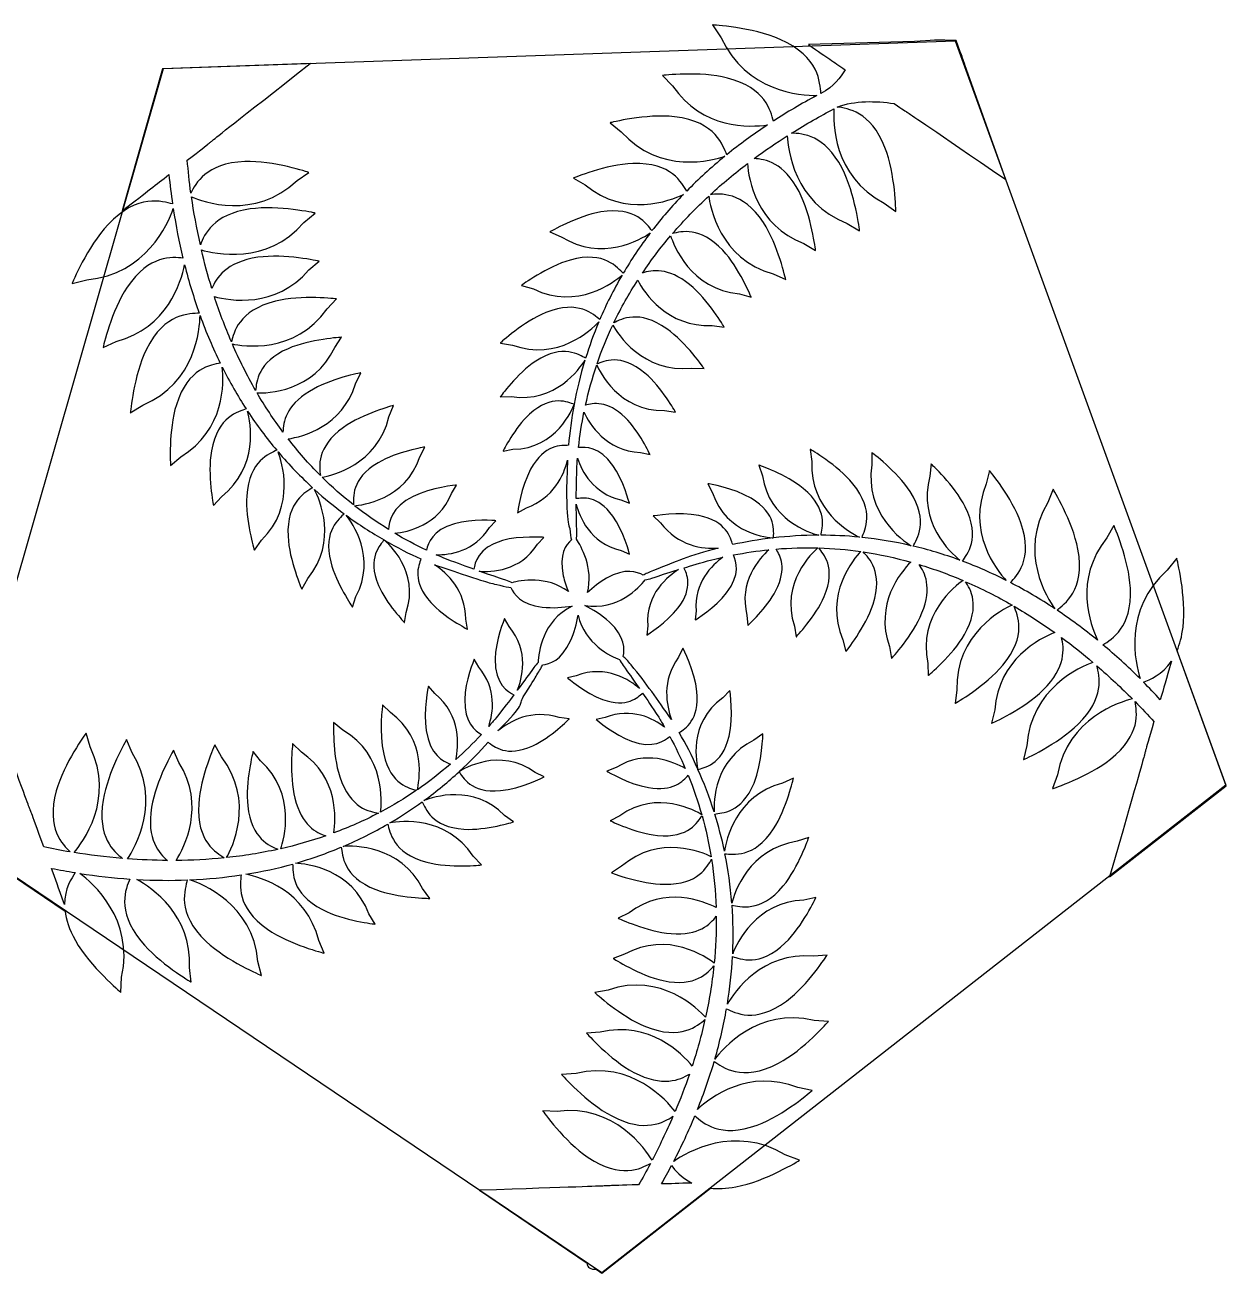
# Model space of a CAD drawing. Extents: x 3 to 836, y 0 to 587.
# Drawn here: x 291 to 556.6, y 3.1 to 279.1 of the extents above; entities that cross this region are included whole.
import ezdxf

# ---------------------------------------------------------------- set-up
doc = ezdxf.new("R2010")
doc.units = 0
doc.layers.add('Layer_1', color=7, linetype='CONTINUOUS')

msp = doc.modelspace()

# ---------------------------------------------------------------- linework, layer by layer
at = {"layer": 'Layer_1', "color": 1}
for points in [[(443.041031, 279.050015), (444.939339, 276.231407)], [(487.730439, 275.379952), (464.269539, 274.71104)], [(496.919194, 275.63472), (494.984364, 275.582911)], [(497.827472, 273.091955), (496.919194, 275.63472), (496.919194, 275.63472)], [(354.046748, 270.509504), (321.409593, 269.336137), (312.459279, 237.919312)], [(431.989798, 267.89849), (434.20293, 265.591264)], [(507.900406, 244.885356), (498.906319, 270.042083)], [(420.373727, 257.429577), (422.852009, 255.425988)], [(351.13154, 244.641383), (353.755398, 246.429816)], [(412.291105, 245.180113), (414.889955, 243.668167)], [(352.675701, 235.397029), (355.120765, 237.456862)], [(481.017104, 239.67962), (483.586017, 237.765675)], [(472.803404, 235.148257), (475.547329, 233.538443)], [(407.074131, 233.289384), (409.550606, 232.221875)], [(463.224154, 230.69371), (465.823004, 229.181765)], [(353.713577, 224.865751), (355.998598, 226.822453)], [(456.475512, 223.997894), (459.221412, 222.74863)], [(301.388133, 221.865659), (304.679467, 222.7213)], [(400.817418, 221.466776), (403.399493, 220.689911)], [(357.792279, 216.293969), (359.891268, 218.466639)], [(448.997386, 219.573443), (451.579954, 218.886716)], [(442.933656, 212.596522), (445.594355, 212.249126)], [(359.485958, 207.762984), (360.981947, 209.98056)], [(308.237728, 207.745485), (311.150255, 209.067769)], [(396.108864, 208.720398), (398.775812, 208.248158)], [(364.07374, 199.722321), (365.279579, 202.135634)], [(438.479072, 203.177005), (441.16872, 203.051333)], [(396.099136, 196.81502), (398.57479, 196.863867)], [(314.267367, 193.303911), (317.001594, 194.987732)], [(371.452987, 192.422162), (372.465065, 194.905874)], [(432.429977, 193.807823), (434.820263, 193.461907)], [(378.303744, 183.578646), (379.417965, 185.72204)], [(396.699151, 184.83003), (398.892387, 185.220182)], [(464.646032, 185.19289), (464.985029, 182.521499)], [(323.14802, 181.613331), (325.433041, 183.570033)], [(427.067768, 184.518085), (429.214617, 184.034826)], [(478.239348, 184.466665), (478.259245, 181.769286)], [(453.276208, 181.705022), (454.060629, 179.336281)], [(491.36537, 181.97481), (491.09412, 179.292949)], [(504.254362, 180.517453), (503.579642, 177.595061)], [(385.269279, 175.441778), (386.437483, 177.307499)], [(442.007047, 177.606423), (443.04313, 175.610732)], [(332.647468, 172.762244), (334.461077, 174.735395)], [(422.780791, 174.050637), (424.641766, 173.277722)], [(518.363001, 176.39775), (517.174924, 173.429632)], [(399.924992, 171.194269), (401.872489, 172.293021)], [(393.735932, 167.920714), (395.082404, 169.42492)], [(429.923847, 170.468318), (431.55191, 168.947822)], [(531.80547, 168.384868), (530.237106, 165.61298)], [(404.338423, 164.236243), (405.684895, 165.74045)], [(341.70478, 162.942839), (343.28367, 165.104489)], [(422.802481, 162.817671), (424.663456, 162.044755)], [(545.716556, 161.111342), (543.580393, 158.481241)], [(352.196728, 154.266597), (353.520173, 156.630728)], [(363.407974, 150.32224), (364.176614, 152.668608)], [(374.91332, 146.903245), (375.278973, 149.099275)], [(439.40532, 149.476114), (439.200204, 147.473352)], [(388.849255, 145.433221), (388.459102, 147.626456)], [(398.026003, 146.027814), (397.002421, 147.773817)], [(450.653581, 148.492311), (450.863459, 146.300062)], [(428.68817, 146.151083), (428.503779, 144.134341)], [(461.131395, 146.09822), (461.520561, 143.72471)], [(436.482768, 141.254731), (435.507865, 139.22845)], [(471.876166, 143.071686), (472.5415, 140.481714)], [(482.157916, 141.593939), (482.635738, 138.949523)], [(391.327195, 137.036618), (390.303613, 138.782621)], [(530.853117, 90.710088), (556.604665, 110.822857), (545.778033, 140.683864)], [(544.551952, 138.374725), (544.551952, 138.374725)], [(490.62461, 137.872605), (490.748626, 135.195458)], [(381.636423, 131.209778), (380.196366, 132.874856)], [(412.894875, 135.122635), (410.923365, 134.703533)], [(446.880629, 131.857883), (445.297957, 130.271763)], [(497.089657, 132.033562), (496.698836, 129.040276)], [(371.774261, 127.0064), (370.057048, 128.707665)], [(505.44825, 127.57092), (504.759548, 124.627803)], [(361.289855, 123.13232), (359.232817, 124.821579)], [(411.338176, 125.617909), (409.120928, 125.907406)], [(419.278989, 125.900313), (417.307478, 125.481211)], [(305.361709, 119.396168), (304.463137, 122.445052)], [(454.171379, 122.325506), (452.166477, 120.873442)], [(314.652935, 118.104125), (313.43477, 121.036883)], [(325.01413, 115.93949), (323.843665, 118.719443)], [(334.395828, 117.240214), (332.9612, 119.896804)], [(352.09665, 118.266562), (350.165443, 120.142345)], [(512.540143, 119.710692), (511.809004, 116.615262)], [(343.058066, 116.312176), (341.412239, 118.387479)], [(405.769204, 112.758368), (403.770885, 113.774721)], [(421.728633, 114.869), (419.678498, 114.020429)], [(519.313596, 113.211243), (518.243126, 110.193944)], [(460.919825, 112.525678), (458.472953, 111.401926)], [(399.037497, 102.824348), (397.027666, 104.270663)], [(422.564521, 104.172415), (420.416024, 103.088632)], [(279.188584, 97.004469), (299.82392, 83.113855)], [(464.307683, 99.353599), (461.765411, 98.535459)], [(391.899022, 93.315521), (390.058445, 95.280948)], [(302.061605, 91.61641), (302.061605, 91.61641)], [(422.933273, 93.006887), (420.651214, 91.59101)], [(380.480009, 85.910293), (378.890107, 88.068495)], [(465.878318, 86.08053), (463.24739, 85.533296)], [(368.404707, 80.214387), (367.037517, 82.523915)], [(424.603592, 82.742566), (422.197676, 81.500714)], [(357.115968, 73.806921), (355.931521, 76.566149)], [(343.27655, 68.848698), (342.4961, 71.938572)], [(423.582455, 73.539996), (421.074395, 72.638463)], [(468.353289, 73.34335), (465.335823, 73.117189)], [(327.709089, 67.408504), (327.324366, 70.593251)], [(312.178635, 65.12911), (312.349705, 68.511895)], [(419.947499, 65.648373), (416.970002, 65.123838)], [(468.647359, 58.669699), (465.486792, 58.901957)], [(418.197509, 56.304151), (415.194024, 56.098716)], [(412.836288, 47.194688), (409.659272, 46.955534)], [(465.055319, 43.421018), (461.917946, 44.089982)], [(408.650802, 38.799908), (405.475761, 38.921303)], [(462.273529, 27.98762), (459.118392, 29.21139)], [(433.956227, 26.825265), (433.956227, 26.825265)], [(391.456395, 21.358348), (415.296914, 5.245281)], [(417.265789, 3.917066), (418.530014, 3.064212), (442.582271, 21.820317)]]:
    msp.add_lwpolyline(points, dxfattribs=at)
at = {"layer": 'Layer_1', "color": 7}
msp.add_lwpolyline([(496.663999, 275.561012), (556.571726, 110.93155), (418.512291, 3.0826), (273.279152, 101.057754), (321.579572, 269.458685), (496.663999, 275.561012)], dxfattribs=at)
at = {"layer": 'Layer_1', "color": 1}
for points in [[(457.993805, 275.868694), (451.854561, 278.60957), (443.041031, 279.050015), (443.041031, 279.050015)], [(444.939339, 276.231407), (450.408485, 264.281016), (462.530015, 263.434489), (466.079996, 263.447476)], [(466.99782, 263.913952), (466.763504, 266.224882), (466.770279, 271.957305), (457.993805, 275.868694)], [(464.269539, 274.71104), (468.900461, 271.52195), (469.495412, 271.104187), (472.35854, 269.133524)], [(494.984364, 275.582911), (493.540239, 275.84065), (491.215213, 275.642429), (487.730439, 275.379952)], [(326.866815, 249.128728), (338.993051, 258.572305), (320.544256, 244.295099), (354.046748, 270.509504)], [(498.906319, 270.042083), (498.521936, 271.270451), (498.168981, 272.3286), (497.827472, 273.091955)], [(446.332669, 267.299903), (440.231009, 268.878499), (431.989798, 267.89849), (431.989798, 267.89849)], [(472.35854, 269.133524), (471.184086, 267.329205), (470.014819, 265.499202), (466.99782, 263.913952)], [(434.20293, 265.591264), (440.781521, 255.884144), (451.337353, 256.399738), (455.186019, 256.954642)], [(456.480349, 257.800418), (455.897323, 259.997223), (454.857227, 265.100973), (446.332669, 267.299903)], [(483.231402, 261.647841), (491.346969, 256.079135), (475.061751, 267.347616), (507.900406, 244.885356)], [(466.079996, 263.447476), (462.681804, 261.629597), (459.479038, 259.73456), (456.480349, 257.800418)], [(470.607752, 260.90569), (474.626547, 262.373684), (479.015499, 262.289745), (483.210711, 261.6618)], [(434.650808, 258.745095), (428.390542, 259.47473), (420.373727, 257.429577), (420.373727, 257.429577)], [(460.528962, 255.129513), (463.744016, 257.142572), (466.885252, 258.922813), (469.877441, 260.493659)], [(469.877441, 260.493659), (469.701877, 257.863975), (469.533476, 245.586362), (481.017104, 239.67962)], [(481.15365, 251.951799), (477.960124, 260.025388), (472.906159, 260.596195), (470.607752, 260.90569)], [(483.210711, 261.6618), (483.213345, 261.659984), (483.228502, 261.649836), (483.231402, 261.647841)], [(446.184435, 250.361304), (445.344528, 252.178236), (443.966609, 257.656777), (434.650808, 258.745095)], [(455.186019, 256.954642), (451.951774, 254.811726), (448.97142, 252.617379), (446.184435, 250.361304)], [(422.852009, 255.425988), (431.44346, 245.869381), (443.134189, 249.122015), (445.731773, 250.003222)], [(452.239925, 249.503012), (454.686941, 251.311367), (457.144821, 253.004108), (459.561957, 254.545431)], [(459.561957, 254.545431), (459.70159, 251.622158), (460.983403, 239.727736), (472.803404, 235.148257)], [(471.670788, 247.371915), (467.799404, 254.772514), (462.954769, 255.057535), (460.528962, 255.129513)], [(483.586017, 237.765675), (483.586017, 237.765675), (483.476947, 246.074149), (481.15365, 251.951799)], [(327.666031, 241.864604), (327.302668, 244.457397), (327.069805, 246.847124), (326.866815, 249.128728)], [(339.58195, 248.844145), (330.906202, 248.50811), (328.720063, 243.930377), (327.666031, 241.864604)], [(353.755398, 246.429816), (353.755398, 246.429816), (345.897451, 249.087216), (339.58195, 248.844145)], [(425.420747, 248.415659), (419.470957, 248.222456), (412.291105, 245.180113), (412.291105, 245.180113)], [(437.320521, 242.318036), (436.254496, 244.011725), (434.054152, 248.696988), (425.420747, 248.415659)], [(445.731773, 250.003222), (442.663102, 247.497029), (439.882854, 244.91775), (437.320521, 242.318036)], [(442.565268, 241.554324), (445.248974, 244.021708), (447.981339, 246.296451), (450.743115, 248.401792)], [(450.743115, 248.401792), (451.013955, 244.929857), (452.730451, 234.760638), (463.224154, 230.69371)], [(462.157002, 242.209756), (458.807037, 248.612389), (454.665106, 249.370083), (452.239925, 249.503012)], [(312.459279, 237.919312), (318.374865, 242.518112), (319.775771, 243.608342), (322.800098, 245.961425)], [(322.800098, 245.961425), (323.030518, 243.747917), (323.300775, 241.582556), (323.610499, 239.473831)], [(475.547329, 233.538443), (475.547329, 233.538443), (474.600297, 241.772491), (471.670788, 247.371915)], [(327.793175, 241.024911), (330.215913, 239.987439), (341.751442, 235.765752), (351.13154, 244.641383)], [(414.889955, 243.668167), (423.752514, 236.357996), (433.599891, 240.147832), (436.581491, 241.58016)], [(323.610499, 239.473831), (321.352613, 240.018989), (315.950411, 241.903289), (309.350354, 234.92011)], [(329.759894, 230.440009), (328.926697, 234.140627), (328.28308, 237.681169), (327.793175, 241.024911)], [(436.581491, 241.58016), (434.034252, 238.939248), (431.715712, 236.260243), (429.638426, 233.567976)], [(434.197274, 232.905095), (436.74752, 235.869306), (439.425903, 238.650775), (442.182019, 241.20973)], [(442.182019, 241.20973), (442.468185, 239.033839), (444.532388, 227.283613), (456.475512, 223.997894)], [(454.270292, 235.346826), (449.595421, 242.434215), (444.623565, 241.681867), (442.565268, 241.554324)], [(465.823004, 229.181765), (465.823004, 229.181765), (464.917444, 236.932328), (462.157002, 242.209756)], [(304.679467, 222.7213), (317.767217, 223.918839), (322.592605, 235.086386), (323.757382, 238.439882)], [(323.757382, 238.439882), (324.345713, 234.631179), (325.051185, 230.977797), (325.881676, 227.507425)], [(340.772631, 238.360567), (332.50705, 237.161882), (330.632099, 232.704719), (329.759894, 230.440009)], [(355.120765, 237.456862), (355.120765, 237.456862), (347.026637, 239.267821), (340.772631, 238.360567)], [(418.338029, 237.693102), (413.08713, 236.829349), (407.074131, 233.289384), (407.074131, 233.289384)], [(429.638426, 233.567976), (428.527548, 234.862346), (426.116609, 238.969378), (418.338029, 237.693102)], [(309.350354, 234.92011), (304.72901, 230.036896), (301.388133, 221.865659), (301.388133, 221.865659)], [(329.99642, 229.315429), (332.800631, 228.477944), (344.436256, 225.763999), (352.675701, 235.397029)], [(445.285157, 229.2249), (440.20785, 234.621084), (436.051622, 233.361248), (434.197274, 232.905095)], [(459.221412, 222.74863), (459.221412, 222.74863), (457.55033, 230.374093), (454.270292, 235.346826)], [(409.550606, 232.221875), (418.563283, 226.578298), (427.140102, 231.620193), (429.268171, 233.063832)], [(429.268171, 233.063832), (427.009329, 230.098145), (425.028081, 227.112498), (423.276942, 224.138122)], [(427.520671, 224.17033), (429.485602, 227.084312), (431.560924, 229.848167), (433.764843, 232.442895)], [(433.764843, 232.442895), (434.397068, 230.449811), (438.090067, 220.628273), (448.997386, 219.573443)], [(332.30708, 220.760263), (331.412356, 223.668419), (330.649123, 226.52398), (329.99642, 229.315429)], [(423.276942, 224.138122), (422.052654, 225.271517), (419.223941, 229.191287), (411.56089, 227.065967)], [(451.579954, 218.886716), (451.579954, 218.886716), (448.926768, 225.352315), (445.285157, 229.2249)], [(325.881676, 227.507425), (323.615848, 227.685751), (318.474388, 228.377227), (313.573463, 221.063938)], [(342.489169, 227.673028), (335.337994, 226.635416), (333.236591, 223.004167), (332.30708, 220.760263)], [(355.998598, 226.822453), (355.998598, 226.822453), (348.383326, 228.527568), (342.489169, 227.673028)], [(411.56089, 227.065967), (406.433632, 225.64367), (400.817418, 221.466776), (400.817418, 221.466776)], [(311.150255, 209.067769), (322.489468, 212.055777), (325.509281, 222.19961), (326.261796, 226.014564)], [(326.261796, 226.014564), (327.211165, 222.252783), (328.306259, 218.69598), (329.51067, 215.318633)], [(332.852013, 218.975278), (336.217349, 218.079671), (346.397423, 216.314065), (353.713577, 224.865751)], [(403.399493, 220.689911), (413.189629, 215.940123), (421.32664, 222.260688), (423.046005, 223.751091)], [(423.046005, 223.751091), (421.11377, 220.438405), (419.480536, 217.149363), (418.096815, 213.911317)], [(437.956048, 221.623927), (433.149919, 225.50509), (429.598414, 224.88984), (427.520671, 224.17033)], [(313.573463, 221.063938), (310.061165, 215.83076), (308.237728, 207.745485), (308.237728, 207.745485)], [(421.206259, 213.20088), (422.790592, 216.502704), (424.567035, 219.613063), (426.478824, 222.581249)], [(426.478824, 222.581249), (427.976713, 219.780772), (432.971831, 212.200015), (442.933656, 212.596522)], [(445.594355, 212.249126), (445.594355, 212.249126), (442.091787, 218.283158), (437.956048, 221.623927)], [(336.63168, 208.976759), (335.193663, 212.326733), (333.922568, 215.6717), (332.852013, 218.975278)], [(359.891268, 218.466639), (359.891268, 218.466639), (352.118696, 219.404153), (346.339729, 217.958409)], [(418.096815, 213.911317), (416.748279, 214.906451), (413.514026, 218.421576), (406.144397, 215.460619)], [(329.51067, 215.318633), (327.518051, 215.128651), (321.891315, 215.64977), (317.775846, 207.221748)], [(346.339729, 217.958409), (338.103246, 215.897855), (337.19379, 210.960905), (336.63168, 208.976759)], [(336.830211, 208.511104), (338.977897, 208.059657), (350.732587, 206.115801), (357.792279, 216.293969)], [(406.144397, 215.460619), (401.208806, 213.473113), (396.108864, 208.720398), (396.108864, 208.720398)], [(432.89649, 211.888766), (426.740488, 216.193275), (422.895113, 214.001748), (421.206259, 213.20088)], [(317.001594, 194.987732), (328.866189, 199.924629), (329.658094, 212.033993), (329.687984, 214.776821)], [(329.687984, 214.776821), (331.034968, 211.050777), (332.555218, 207.561573), (334.158319, 204.282216)], [(398.775812, 208.248158), (408.896988, 204.664376), (416.187076, 211.585685), (417.858147, 213.378717)], [(417.858147, 213.378717), (416.71829, 210.663291), (415.776274, 207.98735), (414.964523, 205.379025)], [(417.481493, 204.103257), (418.50192, 207.093037), (419.684686, 209.9375), (420.981573, 212.689005)], [(420.981573, 212.689005), (421.990694, 210.891653), (427.561744, 201.981582), (438.479072, 203.177005)], [(360.981947, 209.98056), (360.981947, 209.98056), (354.013824, 209.617713), (349.152885, 207.465946)], [(441.16872, 203.051333), (441.16872, 203.051333), (437.251875, 208.84289), (432.89649, 211.888766)], [(317.775846, 207.221748), (315.01184, 201.557515), (314.267367, 193.303911), (314.267367, 193.303911)], [(341.981184, 198.220787), (340.030194, 201.609583), (338.330609, 205.062439), (336.830211, 208.511104)], [(349.152885, 207.465946), (342.378512, 204.464978), (342.165655, 200.121499), (341.981184, 198.220787)], [(342.28334, 197.685225), (344.3733, 197.62087), (354.874389, 197.822368), (359.485958, 207.762984)], [(414.964523, 205.379025), (413.591798, 206.013783), (410.024792, 208.682736), (403.91512, 204.69068)], [(334.158319, 204.282216), (332.207006, 203.838043), (327.053082, 203.323915), (324.456026, 195.085585)], [(403.91512, 204.69068), (399.841826, 202.02998), (396.099136, 196.81502), (396.099136, 196.81502)], [(398.57479, 196.863867), (408.308506, 195.454152), (413.631925, 203.019553), (414.802505, 204.915344)], [(414.802505, 204.915344), (413.771952, 201.540772), (413.006927, 198.275738), (412.426344, 195.179355)], [(428.092869, 202.04126), (422.657812, 206.612941), (418.925883, 204.587478), (417.481493, 204.103257)], [(325.433041, 183.570033), (335.268145, 189.507553), (334.973554, 200.055805), (334.610814, 203.343667)], [(334.610814, 203.343667), (336.25779, 200.064887), (338.020582, 197.007663), (339.871828, 194.155231)], [(365.279579, 202.135634), (365.279579, 202.135634), (358.408612, 200.82491), (353.885575, 198.030784)], [(414.935257, 194.964511), (415.614929, 198.046004), (416.450633, 201.020164), (417.417837, 203.874789)], [(417.417837, 203.874789), (418.012834, 202.505101), (422.275913, 193.604421), (432.429977, 193.807823)], [(434.820263, 193.461907), (434.820263, 193.461907), (431.762715, 198.957348), (428.092869, 202.04126)], [(349.17538, 187.517117), (352.314087, 188.001752), (361.144898, 190.192525), (364.07374, 199.722321)], [(348.03271, 189.04189), (345.935043, 191.861842), (344.000567, 194.745679), (342.28334, 197.685225)], [(353.885575, 198.030784), (348.630446, 194.783338), (348.042789, 191.240668), (348.03271, 189.04189)], [(412.426344, 195.179355), (411.179316, 195.487464), (407.579529, 197.548144), (402.568299, 192.993706)], [(423.691742, 192.253956), (419.736673, 196.086556), (416.594496, 195.444078), (414.935257, 194.964511)], [(324.456026, 195.085585), (322.665591, 189.40829), (323.14802, 181.613331), (323.14802, 181.613331)], [(339.871828, 194.155231), (338.282352, 193.536336), (333.582469, 192.612103), (332.207496, 184.850366)], [(334.461077, 174.735395), (342.773635, 181.367123), (340.865087, 191.140053), (340.208691, 193.626413)], [(340.208691, 193.626413), (342.257688, 190.512036), (344.412154, 187.645333), (346.63771, 185.007091)], [(372.465065, 194.905874), (372.465065, 194.905874), (365.717355, 193.135633), (361.399698, 190.0365)], [(398.892387, 185.220182), (408.582293, 185.364142), (412.087237, 194.242039), (412.405126, 195.103199)], [(412.405126, 195.103199), (411.808418, 191.906282), (411.424111, 188.8841), (411.183976, 186.095873)], [(413.407014, 185.591372), (413.701088, 188.280487), (414.091413, 190.903385), (414.601022, 193.440893)], [(414.601022, 193.440893), (415.826273, 190.777014), (419.398679, 184.903926), (427.067768, 184.518085)], [(356.673054, 179.051421), (358.703323, 179.407551), (368.961055, 181.726029), (371.452987, 192.422162)], [(402.568299, 192.993706), (399.298164, 190.02454), (396.699151, 184.83003), (396.699151, 184.83003)], [(429.214617, 184.034826), (429.214617, 184.034826), (426.80845, 189.234803), (423.691742, 192.253956)], [(361.399698, 190.0365), (355.297607, 185.655909), (356.098123, 181.2868), (356.293754, 179.427927)], [(346.63771, 185.007091), (345.162507, 184.227826), (340.544836, 182.847243), (340.009135, 174.913027)], [(356.293754, 179.427927), (353.703946, 182.017362), (351.341794, 184.72934), (349.17538, 187.517117)], [(379.417965, 185.72204), (379.417965, 185.72204), (373.200618, 184.675239), (369.074359, 182.235485)], [(411.183976, 186.095873), (409.700369, 186.053519), (405.882453, 186.453862), (402.806777, 180.830416)], [(420.978058, 181.660017), (417.978768, 185.840035), (414.990938, 185.757926), (413.407014, 185.591372)], [(474.062254, 177.604221), (470.706529, 181.733306), (464.646032, 185.19289), (464.646032, 185.19289)], [(332.207496, 184.850366), (331.281425, 179.610096), (332.647468, 172.762244), (332.647468, 172.762244)], [(343.28367, 165.104489), (351.010769, 172.766008), (347.776883, 182.535534), (346.940854, 184.651804)], [(346.940854, 184.651804), (349.425508, 181.730537), (351.990964, 179.098248), (354.587059, 176.719201)], [(369.074359, 182.235485), (362.959255, 178.623614), (363.650815, 174.434777), (363.628757, 172.911535)], [(363.822026, 172.750998), (365.31151, 172.858211), (375.128966, 173.931508), (378.303744, 183.578646)], [(401.872489, 172.293021), (407.925282, 174.490696), (410.133239, 179.449272), (410.943987, 182.789737)], [(410.943987, 182.789737), (410.313368, 169.639891), (411.409673, 167.947458), (411.46455, 167.691881)], [(413.013065, 180.760632), (413.05897, 181.59432), (413.098359, 182.401929), (413.165218, 183.221318)], [(413.165218, 183.221318), (414.12337, 180.311878), (416.626434, 175.48749), (422.780791, 174.050637)], [(464.985029, 182.521499), (464.548335, 171.793467), (473.32353, 166.855206), (475.529924, 165.787826)], [(486.734784, 175.870695), (483.862476, 180.349708), (478.239348, 184.466665), (478.239348, 184.466665)], [(402.806777, 180.830416), (400.690443, 176.9568), (399.924992, 171.194269), (399.924992, 171.194269)], [(412.880642, 174.305937), (412.894886, 175.897158), (412.956193, 177.96529), (413.013065, 180.760632)], [(424.641766, 173.277722), (424.641766, 173.277722), (423.323643, 178.38969), (420.978058, 181.660017)], [(463.101013, 176.554832), (459.356998, 179.661837), (453.276208, 181.705022), (453.276208, 181.705022)], [(478.259245, 181.769286), (476.610775, 171.013369), (485.022033, 165.104507), (486.953524, 163.901661)], [(498.913046, 172.510365), (496.537902, 177.272352), (491.36537, 181.97481), (491.36537, 181.97481)], [(511.242622, 168.927378), (509.301868, 174.555078), (504.254362, 180.517453), (504.254362, 180.517453)], [(354.587059, 176.719201), (353.201121, 175.776866), (348.797523, 173.908255), (349.147539, 165.973777)], [(363.628757, 172.911535), (361.146429, 174.865511), (358.838932, 176.915614), (356.673054, 179.051421)], [(386.437483, 177.307499), (386.437483, 177.307499), (380.736854, 176.754646), (376.855113, 174.815251)], [(451.544338, 174.399288), (447.742207, 176.647335), (442.007047, 177.606423), (442.007047, 177.606423)], [(454.060629, 179.336281), (455.586766, 169.62014), (464.37532, 166.777311), (466.532137, 166.218464)], [(476.098218, 165.736177), (476.650961, 167.318371), (479.066528, 171.436916), (474.062254, 177.604221)], [(491.09412, 179.292949), (488.362202, 169.016014), (495.703847, 162.322732), (497.711289, 160.715578)], [(503.579642, 177.595061), (499.211099, 166.969668), (505.734911, 158.654524), (507.983504, 156.228533)], [(340.009135, 174.913027), (339.650986, 169.60421), (341.70478, 162.942839), (341.70478, 162.942839)], [(353.520173, 156.630728), (360.256986, 164.991181), (356.124639, 174.157675), (354.987084, 176.328715)], [(354.987084, 176.328715), (357.170982, 174.353027), (359.387806, 172.577264), (361.579442, 170.946609)], [(376.855113, 174.815251), (371.927954, 172.354651), (371.497325, 169.212692), (371.399645, 167.488306)], [(372.73325, 166.648962), (375.652688, 166.921682), (382.362526, 168.334407), (385.269279, 175.441778)], [(420.979022, 170.441031), (417.609004, 175.13809), (414.247196, 174.441277), (412.880642, 174.305937)], [(443.04313, 175.610732), (446.040773, 166.395018), (455.53739, 165.678328), (456.454014, 165.628807)], [(456.544152, 165.628313), (456.470449, 166.910728), (457.375628, 170.956002), (451.544338, 174.399288)], [(467.038255, 166.208758), (467.239567, 167.707683), (468.718614, 171.895665), (463.101013, 176.554832)], [(487.403718, 163.809056), (488.125236, 165.313321), (491.027392, 169.176305), (486.734784, 175.870695)], [(523.837508, 163.144905), (522.68683, 169.341607), (518.363001, 176.39775), (518.363001, 176.39775)], [(371.399645, 167.488306), (368.717797, 169.151229), (366.194493, 170.892017), (363.822026, 172.750998)], [(412.999221, 166.837524), (412.963313, 168.943909), (412.900815, 169.941428), (412.908438, 173.050756)], [(412.908438, 173.050756), (413.577539, 170.43956), (415.831292, 164.443402), (422.802481, 162.817671)], [(439.98552, 170.586563), (435.659829, 171.46526), (429.923847, 170.468318), (429.923847, 170.468318)], [(498.313312, 160.490342), (499.222121, 161.933784), (502.428404, 165.455082), (498.913046, 172.510365)], [(517.174924, 173.429632), (510.579976, 162.400208), (517.136544, 152.185562), (518.745211, 149.963796)], [(361.579442, 170.946609), (360.525445, 169.862004), (356.847539, 167.386452), (358.588108, 160.298719)], [(364.176614, 152.668608), (368.733875, 161.384321), (363.380407, 168.913351), (361.979961, 170.64626)], [(361.979961, 170.64626), (364.821956, 168.555136), (367.645838, 166.738524), (370.374574, 165.164144)], [(385.974574, 168.753678), (381.036561, 167.309944), (380.111739, 164.464401), (379.743731, 162.914824)], [(395.082404, 169.42492), (395.082404, 169.42492), (389.837615, 169.882286), (385.974574, 168.753678)], [(424.663456, 162.044755), (424.663456, 162.044755), (423.323263, 167.170599), (420.979022, 170.441031)], [(431.55191, 168.947822), (435.438208, 163.813397), (440.820959, 163.154494), (444.251901, 163.365855)], [(447.48731, 164.138596), (447.008927, 165.543604), (446.266253, 169.307747), (439.98552, 170.586563)], [(508.92386, 155.744947), (510.227436, 157.263385), (514.05966, 160.761656), (511.242622, 168.927378)], [(535.439067, 154.504189), (535.146338, 160.799952), (531.80547, 168.384868), (531.80547, 168.384868)], [(349.147539, 165.973777), (349.386195, 160.658396), (352.196728, 154.266597), (352.196728, 154.266597)], [(379.743731, 162.914824), (377.304225, 164.083868), (374.95825, 165.326839), (372.73325, 166.648962)], [(381.901599, 161.911465), (384.964141, 161.850754), (390.339832, 162.59089), (393.735932, 167.920714)], [(405.684895, 165.74045), (405.684895, 165.74045), (400.411794, 166.155076), (396.549103, 165.027757)], [(411.46455, 167.691881), (411.550528, 166.571742), (411.661509, 165.771016), (411.804534, 165.200764)], [(412.914673, 165.326406), (412.975488, 165.741534), (413.011662, 166.244002), (412.999221, 166.837524)], [(456.454014, 165.628807), (453.223388, 165.25531), (450.222188, 164.732145), (447.48731, 164.138596)], [(466.532137, 166.218464), (463.003738, 166.207042), (459.673945, 165.987536), (456.544152, 165.628313)], [(475.529924, 165.787826), (472.599028, 166.075395), (469.76997, 166.203051), (467.038255, 166.208758)], [(486.953524, 163.901661), (483.218107, 164.770016), (479.600432, 165.369856), (476.098218, 165.736177)], [(530.237106, 165.61298), (522.904243, 156.462299), (526.519434, 146.505525), (528.185613, 142.992107)], [(370.374574, 165.164144), (369.670393, 164.089833), (366.519429, 161.368429), (369.154738, 155.1306)], [(375.278973, 149.099275), (378.355919, 158.288802), (371.143799, 164.536772), (370.436749, 165.1222)], [(370.436749, 165.1222), (373.254991, 163.49927), (375.96876, 162.117162), (378.519667, 160.966158)], [(396.549103, 165.027757), (391.000397, 163.405727), (390.543816, 160.017421), (390.218416, 158.683278)], [(391.415697, 158.267624), (394.101028, 158.033116), (400.493315, 158.198379), (404.338423, 164.236243)], [(411.804534, 165.200764), (410.682518, 164.12166), (408.986455, 162.014997), (410.020521, 157.236599)], [(415.35313, 153.518562), (416.755945, 159.026091), (413.979822, 163.779431), (412.914673, 165.326406)], [(444.251901, 163.365855), (441.239871, 162.597944), (438.646464, 161.751853), (436.500736, 160.995322)], [(447.661966, 161.849434), (450.318074, 162.362196), (452.928737, 162.750904), (455.503596, 163.012981)], [(455.503596, 163.012981), (453.320063, 161.056032), (448.7586, 155.933619), (450.653581, 148.492311)], [(457.055982, 154.004334), (459.550441, 158.914414), (458.026323, 161.713131), (457.07837, 163.156902)], [(457.07837, 163.156902), (460.223185, 163.417045), (463.30963, 163.485964), (466.322556, 163.404432)], [(466.322556, 163.404432), (465.189513, 162.431661), (457.939944, 155.739828), (461.131395, 146.09822)], [(467.726738, 152.656199), (470.490496, 159.198514), (467.447246, 162.15909), (466.558262, 163.396208)], [(466.558262, 163.396208), (469.716028, 163.30372), (472.792047, 163.044465), (475.803762, 162.61752)], [(497.711289, 160.715578), (494.21101, 161.998422), (490.762461, 163.013886), (487.403718, 163.809056)], [(519.221886, 149.642228), (520.709989, 150.980964), (525.547361, 153.922922), (523.837508, 163.144905)], [(358.588108, 160.298719), (359.747775, 155.573656), (363.407974, 150.32224), (363.407974, 150.32224)], [(378.519667, 160.966158), (378.067708, 159.552413), (376.427944, 156.110014), (380.713541, 151.343818)], [(384.163586, 160.928337), (383.392289, 161.248042), (382.652459, 161.576713), (381.901599, 161.911465)], [(390.218416, 158.683278), (388.721919, 159.224298), (386.781955, 159.947871), (384.163586, 160.928337)], [(436.500736, 160.995322), (436.407857, 160.917153), (432.259362, 159.324159), (429.996525, 158.416878)], [(436.725559, 159.00404), (438.250086, 159.460111), (440.225877, 160.029938), (442.913465, 160.800691)], [(445.343393, 161.362894), (442.846395, 159.588692), (438.961613, 155.780372), (439.40532, 149.476114)], [(442.913465, 160.800691), (443.723539, 161.00289), (444.540783, 161.184919), (445.343393, 161.362894)], [(446.139153, 153.467807), (449.247653, 157.567271), (448.288652, 160.38523), (447.661966, 161.849434)], [(475.803762, 162.61752), (474.384352, 161.122837), (467.511613, 153.149772), (471.876166, 143.071686)], [(478.534344, 150.974489), (480.830032, 158.126754), (477.607772, 161.147198), (476.344093, 162.524421)], [(476.344093, 162.524421), (479.966456, 161.985303), (483.464123, 161.233148), (486.864344, 160.282643)], [(486.864344, 160.282643), (484.630756, 158.02489), (478.838698, 150.994898), (482.157916, 141.593939)], [(507.983504, 156.228533), (504.708385, 157.882793), (501.498776, 159.30027), (498.313312, 160.490342)], [(547.089313, 145.890943), (547.895968, 152.565653), (545.716556, 161.111342), (545.716556, 161.111342)], [(388.459102, 147.626456), (388.392592, 154.065553), (384.446154, 157.794276), (381.563448, 159.666725)], [(381.563448, 159.666725), (394.639206, 155.282478), (392.347389, 156.084976), (395.967993, 155.136304)], [(397.291732, 156.293965), (395.292607, 156.958495), (394.34663, 157.229516), (391.415697, 158.267624)], [(411.145588, 153.76351), (406.300414, 157.349893), (400.560512, 156.227566), (398.682282, 155.717773)], [(427.716441, 157.36155), (426.354229, 158.115073), (423.818956, 159.111242), (419.558673, 156.71284)], [(429.996525, 158.416878), (428.951677, 158.004103), (428.219093, 157.666521), (427.716441, 157.36155)], [(435.537817, 158.629183), (433.240445, 157.219159), (428.183824, 153.29154), (428.68817, 146.151083)], [(429.626574, 156.706208), (431.628524, 157.362232), (432.564761, 157.718704), (435.537817, 158.629183)], [(435.422003, 150.142777), (438.915096, 154.749026), (437.25823, 157.738314), (436.725559, 159.00404)], [(489.354484, 149.04307), (491.644137, 154.780646), (489.999605, 157.965869), (488.698871, 159.738667)], [(488.698871, 159.738667), (492.063016, 158.721382), (495.312787, 157.551292), (498.442424, 156.211445)], [(543.580393, 158.481241), (533.776709, 149.72844), (536.536675, 137.890059), (537.596898, 134.502064)], [(369.154738, 155.1306), (370.871716, 151.060992), (374.91332, 146.903245), (374.91332, 146.903245)], [(395.967993, 155.136304), (397.05327, 154.846041), (397.855281, 154.698477), (398.440685, 154.644326)], [(398.682282, 155.717773), (398.310819, 155.912779), (397.855823, 156.108929), (397.291732, 156.293965)], [(398.440685, 154.644326), (399.086753, 153.228008), (400.534582, 150.929914), (405.385536, 150.32117)], [(410.020521, 157.236599), (410.271867, 156.07588), (410.684821, 154.879065), (411.145588, 153.76351)], [(414.803725, 150.692524), (422.058674, 149.471459), (426.802304, 154.642252), (428.147694, 156.346812)], [(419.558673, 156.71284), (418.039088, 155.857064), (416.572293, 154.634684), (415.35313, 153.518562)], [(428.147694, 156.346812), (428.56227, 156.411233), (429.063166, 156.519126), (429.626574, 156.706208)], [(498.442424, 156.211445), (496.724769, 155.019074), (488.413001, 148.605322), (490.62461, 137.872605)], [(498.765283, 144.262642), (502.42242, 150.706502), (499.999642, 154.307716), (499.016474, 155.944815)], [(499.016474, 155.944815), (502.601372, 154.383106), (506.019524, 152.649437), (509.277985, 150.771433)], [(518.745211, 149.963796), (515.444921, 152.15603), (512.164054, 154.064106), (508.92386, 155.744947)], [(439.200204, 147.473352), (439.200204, 147.473352), (443.706863, 150.261446), (446.139153, 153.467807)], [(450.863459, 146.300062), (450.863459, 146.300062), (455.091288, 150.135335), (457.055982, 154.004334)], [(461.520561, 143.72471), (461.520561, 143.72471), (465.863423, 148.2396), (467.726738, 152.656199)], [(529.386675, 142.000922), (531.313496, 143.206409), (535.854276, 145.710331), (535.439067, 154.504189)], [(380.713541, 151.343818), (383.666368, 148.062868), (388.849255, 145.433221), (388.849255, 145.433221)], [(411.953068, 150.534822), (405.365065, 147.257412), (404.551833, 140.26491), (404.465715, 138.094884)], [(405.385536, 150.32117), (407.641456, 150.038386), (410.120222, 150.274277), (411.953068, 150.534822)], [(420.219716, 147.008755), (418.58826, 148.53844), (416.451545, 149.811119), (414.803725, 150.692524)], [(428.503779, 144.134341), (428.503779, 144.134341), (432.989223, 146.937663), (435.422003, 150.142777)], [(472.5415, 140.481714), (472.5415, 140.481714), (476.909717, 145.914112), (478.534344, 150.974489)], [(482.635738, 138.949523), (482.635738, 138.949523), (487.383191, 144.105568), (489.354484, 149.04307)], [(509.277985, 150.771433), (507.283507, 149.855777), (496.703819, 144.4144), (497.089657, 132.033562)], [(507.263848, 137.504128), (512.655623, 144.062653), (510.456571, 148.569606), (509.727192, 150.498552)], [(509.727192, 150.498552), (512.876789, 148.662703), (515.875888, 146.732394), (518.702599, 144.7151)], [(528.185613, 142.992107), (525.183523, 145.44974), (522.200061, 147.64534), (519.221886, 149.642228)], [(397.002421, 147.773817), (397.002421, 147.773817), (395.019292, 142.877293), (394.935822, 138.854327)], [(411.626716, 142.853896), (412.439035, 144.627957), (412.972816, 146.766528), (413.301013, 148.509688)], [(413.301013, 148.509688), (414.81276, 142.118092), (420.551611, 139.437345), (422.462444, 138.710514)], [(423.27763, 139.427171), (423.587753, 140.952696), (423.785767, 143.664267), (420.219716, 147.008755)], [(399.848627, 131.921302), (400.87797, 134.412599), (402.632134, 140.548379), (398.026003, 146.027814)], [(490.748626, 135.195458), (490.748626, 135.195458), (496.140134, 139.640195), (498.765283, 144.262642)], [(518.702599, 144.7151), (515.465293, 143.431522), (506.236626, 138.797493), (505.44825, 127.57092)], [(516.150599, 131.991581), (521.279201, 137.082105), (520.803831, 141.247965), (520.21503, 143.604334)], [(520.21503, 143.604334), (522.665062, 141.800106), (524.988085, 139.949913), (527.174189, 138.09541)], [(545.778033, 140.683864), (546.365742, 142.09655), (546.837811, 143.798451), (547.089313, 145.890943)], [(405.419559, 137.541886), (406.964483, 137.733196), (409.590686, 138.409022), (411.626716, 142.853896)], [(439.585253, 131.682886), (439.125722, 136.072936), (436.482768, 141.254731), (436.482768, 141.254731)], [(537.596898, 134.502064), (534.857009, 137.212315), (532.119739, 139.706711), (529.386675, 142.000922)], [(390.303613, 138.782621), (390.303613, 138.782621), (388.298625, 133.900786), (388.216289, 129.877113)], [(394.935822, 138.854327), (394.818445, 133.074597), (397.919087, 131.602966), (399.094135, 130.892289)], [(404.465715, 138.094884), (404.168242, 137.799021), (403.848258, 137.417847), (403.502493, 136.935271)], [(422.462444, 138.710514), (422.648282, 138.334358), (422.912039, 137.870047), (423.259533, 137.388716)], [(425.007838, 137.566356), (424.300612, 138.439237), (423.719346, 139.039189), (423.27763, 139.427171)], [(435.507865, 139.22845), (431.775866, 133.980743), (432.759199, 128.654809), (433.990141, 125.445321)], [(527.174189, 138.09541), (524.42236, 137.09914), (513.426751, 132.355774), (512.540143, 119.710692)], [(538.320781, 133.742365), (539.697019, 134.325328), (542.452662, 135.256213), (544.551952, 138.374725)], [(544.551952, 138.374725), (543.323086, 134.164372), (542.82027, 132.478891), (542.050621, 129.838979)], [(393.52978, 123.940368), (394.506499, 126.843629), (395.392642, 132.197937), (391.327195, 137.036618)], [(403.502493, 136.935271), (402.268828, 135.227572), (401.718272, 134.405736), (399.848627, 131.921302)], [(401.172065, 130.48568), (402.831379, 132.973968), (403.828467, 134.746335), (404.207963, 135.343555)], [(404.207963, 135.343555), (404.810461, 136.29174), (405.192261, 136.999676), (405.419559, 137.541886)], [(426.851368, 132.342), (424.817068, 134.11051), (419.555105, 137.745975), (412.894875, 135.122635)], [(423.259533, 137.388716), (424.485945, 135.675803), (425.090883, 134.904949), (426.851368, 132.342)], [(433.990141, 125.445321), (430.649807, 130.119449), (428.546412, 133.244138), (425.007838, 137.566356)], [(496.698836, 129.040276), (496.698836, 129.040276), (503.481019, 132.902098), (507.263848, 137.504128)], [(523.888915, 124.419035), (529.817116, 130.302343), (528.670154, 135.002922), (528.022926, 137.341905)], [(528.022926, 137.341905), (530.895209, 134.864212), (533.51028, 132.40654), (535.894311, 130.011315)], [(380.196366, 132.874856), (380.196366, 132.874856), (379.013122, 127.302397), (379.698617, 123.017638)], [(410.923365, 134.703533), (410.923365, 134.703533), (414.931101, 131.256431), (418.718434, 129.897284)], [(542.050621, 129.838979), (540.805072, 131.178119), (539.565617, 132.492574), (538.320781, 133.742365)], [(295.124159, 97.291627), (288.554442, 115.479949), (297.359236, 90.904526), (282.252997, 132.391959)], [(386.271564, 116.623295), (386.887258, 119.490077), (387.544349, 126.304622), (381.636423, 131.209778)], [(388.216289, 129.877113), (388.112047, 124.733423), (390.543621, 122.983173), (391.911415, 122.16723)], [(399.094135, 130.892289), (398.129076, 129.62703), (396.869482, 128.00725), (395.148639, 125.803644)], [(395.576786, 122.951484), (401.871333, 129.330996), (400.091351, 128.423026), (401.172065, 130.48568)], [(418.718434, 129.897284), (424.160472, 127.947027), (426.526176, 130.423968), (427.573782, 131.311833)], [(427.573782, 131.311833), (428.466215, 129.994356), (429.594621, 128.285807), (431.136173, 125.953254)], [(435.680212, 122.58625), (436.876981, 123.464103), (440.249646, 125.307812), (439.585253, 131.682886)], [(445.297957, 130.271763), (437.406104, 124.647381), (439.568344, 115.36115), (439.796088, 114.471899)], [(446.693755, 121.790946), (447.697576, 126.092348), (446.880629, 131.857883), (446.880629, 131.857883)], [(504.759548, 124.627803), (504.759548, 124.627803), (511.923078, 127.79641), (516.150599, 131.991581)], [(535.894311, 130.011315), (533.329994, 129.402835), (521.567616, 125.926691), (519.313596, 113.211243)], [(540.651189, 124.992888), (535.961033, 108.882388), (542.811539, 132.158594), (530.853117, 90.710088)], [(370.057048, 128.707665), (370.057048, 128.707665), (369.212973, 122.47441), (370.302437, 117.806298)], [(377.754879, 109.944096), (378.099458, 111.397131), (380.024538, 121.083637), (371.774261, 127.0064)], [(409.120928, 125.907406), (402.958556, 127.775759), (398.227824, 125.139647), (395.576786, 122.951484)], [(432.400232, 123.80377), (429.958616, 125.653475), (425.159731, 128.214933), (419.278989, 125.900313)], [(531.078676, 116.703881), (537.849976, 122.13816), (536.877046, 127.138243), (536.494349, 129.425585)], [(536.494349, 129.425585), (537.99823, 127.89567), (539.357189, 126.424284), (540.651189, 124.992888)], [(359.232817, 124.821579), (359.232817, 124.821579), (358.913621, 117.867193), (360.574657, 112.818658)], [(395.148639, 125.803644), (394.612253, 125.163814), (394.074379, 124.556225), (393.52978, 123.940368)], [(403.262147, 119.636616), (407.27783, 121.469092), (411.338176, 125.617909), (411.338176, 125.617909)], [(417.307478, 125.481211), (417.307478, 125.481211), (421.314162, 122.033265), (425.102547, 120.674962)], [(431.136173, 125.953254), (431.572115, 125.241148), (431.989663, 124.516023), (432.400232, 123.80377)], [(511.809004, 116.615262), (511.809004, 116.615262), (519.403643, 119.967297), (523.888915, 124.419035)], [(304.463137, 122.445052), (304.463137, 122.445052), (299.551987, 115.757855), (297.889165, 109.660353)], [(369.601379, 105.010239), (369.870759, 107.053816), (370.745676, 117.546216), (361.289855, 123.13232)], [(379.698617, 123.017638), (380.567681, 117.579251), (383.450723, 116.207285), (385.066385, 115.596751)], [(391.911415, 122.16723), (390.064346, 120.190828), (388.20028, 118.349173), (386.271564, 116.623295)], [(425.102547, 120.674962), (429.945754, 118.939537), (432.365903, 120.707825), (433.574646, 121.744917)], [(433.574646, 121.744917), (434.860644, 119.364988), (435.993803, 116.975704), (437.016303, 114.598064)], [(439.796088, 114.471899), (438.470581, 117.441646), (437.066915, 120.155418), (435.680212, 122.58625)], [(439.809576, 114.402487), (441.010811, 114.857526), (445.157993, 115.195734), (446.693755, 121.790946)], [(452.204783, 111.408518), (454.044776, 115.912453), (454.171379, 122.325506), (454.171379, 122.325506)], [(301.829362, 96.05535), (303.545887, 98.055219), (311.014357, 107.785367), (305.361709, 119.396168)], [(313.43477, 121.036883), (313.43477, 121.036883), (309.268889, 113.879386), (308.258091, 107.641287)], [(323.843665, 118.719443), (323.843665, 118.719443), (319.908474, 111.943218), (318.955329, 106.06419)], [(332.9612, 119.896804), (332.9612, 119.896804), (329.749215, 112.778823), (329.394989, 106.832147)], [(350.165443, 120.142345), (350.165443, 120.142345), (349.352438, 113.199947), (350.660846, 108.046986)], [(387.026542, 113.942692), (389.420213, 116.144235), (391.536394, 118.351416), (393.399666, 120.439483)], [(403.770885, 113.774721), (395.927775, 119.466898), (387.797104, 114.441569), (387.026542, 113.942692)], [(393.399666, 120.439483), (394.61268, 119.584216), (397.429759, 116.97836), (403.262147, 119.636616)], [(437.016303, 114.598064), (434.494411, 116.093914), (428.258637, 118.909175), (421.728633, 114.869)], [(452.166477, 120.873442), (443.355755, 116.502661), (443.263746, 107.254314), (443.377717, 105.029174)], [(313.643942, 94.659348), (315.283959, 97.083269), (321.370315, 107.354205), (314.652935, 118.104125)], [(324.375559, 94.295487), (326.239563, 97.237112), (330.976974, 106.394749), (325.01413, 115.93949)], [(335.563294, 94.92067), (336.638291, 96.833975), (341.987135, 107.452168), (334.395828, 117.240214)], [(341.412239, 118.387479), (341.412239, 118.387479), (339.642745, 111.646233), (340.236975, 106.363674)], [(347.534963, 96.886728), (348.223332, 98.861124), (351.157255, 108.930721), (343.058066, 116.312176)], [(359.279318, 100.393347), (359.758653, 103.532875), (360.308789, 112.61359), (352.09665, 118.266562)], [(370.302437, 117.806298), (371.913319, 110.889268), (376.099688, 110.29153), (377.546148, 109.813495)], [(518.243126, 110.193944), (518.243126, 110.193944), (526.148636, 112.749225), (531.078676, 116.703881)], [(385.066385, 115.596751), (382.675474, 113.537356), (380.239974, 111.64957), (377.754879, 109.944096)], [(379.211712, 107.543937), (382.059127, 109.627666), (384.643383, 111.763799), (386.963873, 113.894498)], [(386.963873, 113.894498), (387.77747, 112.900478), (389.421744, 109.0961), (396.163147, 109.739276)], [(419.678498, 114.020429), (419.678498, 114.020429), (424.600527, 111.119483), (428.880733, 110.406032)], [(443.377717, 105.029174), (442.308261, 108.391609), (441.091232, 111.524634), (439.809576, 114.402487)], [(360.574657, 112.818658), (362.922772, 105.683446), (367.296563, 105.127359), (369.128486, 104.756276)], [(397.027666, 104.270663), (390.080644, 111.232804), (381.284936, 108.359957), (379.211712, 107.543937)], [(396.163147, 109.739276), (400.560419, 110.156242), (405.769204, 112.758368), (405.769204, 112.758368)], [(428.880733, 110.406032), (434.313013, 109.499559), (436.5465, 111.814982), (437.639367, 113.15241)], [(437.639367, 113.15241), (438.831023, 110.230509), (439.809298, 107.304879), (440.635432, 104.406277)], [(443.520817, 104.570755), (445.011081, 104.82841), (449.445575, 104.65188), (452.204783, 111.408518)], [(458.472953, 111.401926), (448.108074, 108.599985), (446.036917, 98.753418), (445.680645, 96.328439)], [(456.517543, 101.261469), (459.449635, 105.701401), (460.919825, 112.525678), (460.919825, 112.525678)], [(297.889165, 109.660353), (295.606862, 101.283416), (299.322784, 97.803122), (300.977168, 96.177892)], [(308.258091, 107.641287), (306.921786, 99.396828), (310.60862, 96.274125), (312.507355, 94.762646)], [(350.660846, 108.046986), (352.182093, 102.059654), (355.399366, 100.427549), (357.493839, 99.758277)], [(377.546148, 109.813495), (374.937437, 108.031722), (372.288585, 106.43559), (369.601379, 105.010239)], [(440.635432, 104.406277), (439.367556, 105.195297), (430.804542, 110.109444), (422.564521, 104.172415)], [(318.955329, 106.06419), (317.799708, 98.931142), (320.641714, 95.851766), (322.503398, 94.291872)], [(329.394989, 106.832147), (328.889591, 98.356889), (333.325834, 96.006431), (335.049938, 94.874944)], [(340.236975, 106.363674), (341.067307, 99.001038), (345.152444, 97.511544), (346.910251, 96.76534)], [(371.689175, 102.606624), (374.229074, 104.097198), (376.601927, 105.667274), (378.814976, 107.268755)], [(378.814976, 107.268755), (379.53341, 105.937909), (380.775905, 101.679402), (388.059314, 101.21341)], [(369.128486, 104.756276), (365.881378, 103.062636), (362.588611, 101.623605), (359.279318, 100.393347)], [(361.336189, 97.407458), (364.868329, 98.901249), (368.153969, 100.569165), (371.2023, 102.331937)], [(371.2023, 102.331937), (371.685418, 100.727113), (372.170293, 95.955054), (379.844292, 93.908511)], [(390.058445, 95.280948), (384.104235, 104.215638), (374.101495, 103.040431), (371.689175, 102.606624)], [(388.059314, 101.21341), (392.914598, 100.901403), (399.037497, 102.824348), (399.037497, 102.824348)], [(420.416024, 103.088632), (420.416024, 103.088632), (426.05456, 100.287563), (430.826727, 99.835111)], [(430.826727, 99.835111), (437.896827, 99.161424), (439.803922, 102.950891), (440.717345, 104.170077)], [(440.717345, 104.170077), (441.576483, 101.130029), (442.2309, 98.125323), (442.727162, 95.124255)], [(445.680645, 96.328439), (445.075679, 99.210599), (444.334916, 101.963156), (443.520817, 104.570755)], [(357.493839, 99.758277), (354.174468, 98.603229), (350.854287, 97.642957), (347.534963, 96.886728)], [(442.727162, 95.124255), (440.875492, 96.029866), (431.237701, 100.193938), (422.933273, 93.006887)], [(445.788546, 95.77314), (447.463677, 95.720548), (452.13566, 94.637442), (456.517543, 101.261469)], [(300.977168, 96.177892), (298.906753, 96.523644), (296.976163, 96.903542), (295.124159, 97.291627)], [(346.910251, 96.76534), (343.092228, 95.92091), (339.30323, 95.317329), (335.563294, 94.92067)], [(350.769377, 93.679441), (354.355005, 94.699706), (357.734805, 95.904864), (360.919221, 97.236396)], [(360.919221, 97.236396), (361.220006, 95.595376), (361.14913, 90.752913), (368.557528, 87.861594)], [(378.890107, 88.068495), (373.899719, 97.738201), (363.605787, 97.570077), (361.336189, 97.407458)], [(461.765411, 98.535459), (451.010405, 96.881101), (447.863826, 87.068256), (447.295859, 84.864863)], [(458.66042, 88.65785), (462.071384, 92.741604), (464.307683, 99.353599), (464.307683, 99.353599)], [(312.507355, 94.762646), (308.727216, 95.078126), (305.166061, 95.519509), (301.829362, 96.05535)], [(322.503398, 94.291872), (319.460781, 94.310809), (316.502632, 94.444527), (313.643942, 94.659348)], [(335.049938, 94.874944), (331.422849, 94.508194), (327.848149, 94.325615), (324.375559, 94.295487)], [(379.844292, 93.908511), (384.986394, 92.541437), (391.899022, 93.315521), (391.899022, 93.315521)], [(432.459377, 89.023221), (439.970921, 88.97903), (441.879675, 92.964288), (442.814337, 94.582937)], [(442.814337, 94.582937), (443.38681, 90.96569), (443.703145, 87.393398), (443.816519, 83.86464)], [(447.295859, 84.864863), (447.00355, 88.688729), (446.489802, 92.322361), (445.788546, 95.77314)], [(299.727722, 84.535856), (298.209113, 88.74731), (297.827952, 89.804646), (296.83857, 92.546414)], [(296.83857, 92.546414), (298.605714, 92.20087), (300.34505, 91.891436), (302.061605, 91.61641)], [(302.061605, 91.61641), (301.313165, 90.372496), (299.696191, 88.109947), (299.727722, 84.535856)], [(312.349705, 68.511895), (315.133808, 81.356057), (305.936381, 89.320195), (303.086813, 91.437415)], [(303.086813, 91.437415), (306.896596, 90.855974), (310.593666, 90.433107), (314.153319, 90.184187)], [(327.4445, 89.993557), (331.403027, 90.160601), (335.164292, 90.550998), (338.773528, 91.096402)], [(338.773528, 91.096402), (338.61181, 89.101711), (337.556548, 84.038552), (344.63622, 79.089525)], [(339.807477, 91.243285), (343.429337, 91.83072), (346.881722, 92.57843), (350.158153, 93.48864)], [(355.931521, 76.566149), (353.218151, 87.729516), (343.052707, 90.602925), (339.807477, 91.243285)], [(350.158153, 93.48864), (350.271636, 91.786723), (349.747153, 87.080327), (356.738824, 83.440113)], [(367.037517, 82.523915), (363.205143, 92.443173), (353.338114, 93.559671), (350.769377, 93.679441)], [(420.651214, 91.59101), (420.651214, 91.59101), (427.144709, 89.054841), (432.459377, 89.023221)], [(314.153319, 90.184187), (313.303466, 88.07623), (311.089256, 83.373453), (316.595391, 76.504182)], [(327.324366, 70.593251), (327.875891, 82.306582), (319.098623, 88.223273), (315.685162, 90.085658)], [(315.685162, 90.085658), (319.558509, 89.862725), (323.285834, 89.854044), (326.868947, 89.989742)], [(326.868947, 89.989742), (326.452309, 88.031928), (324.260486, 82.816919), (331.065574, 76.362533)], [(342.4961, 71.938572), (341.346126, 84.737762), (330.052024, 89.142153), (327.4445, 89.993557)], [(443.816519, 83.86464), (440.992667, 85.31798), (432.575701, 88.72927), (424.603592, 82.742566)], [(447.348822, 84.406938), (449.000283, 84.169958), (453.562262, 82.554721), (458.66042, 88.65785)], [(368.557528, 87.861594), (373.51434, 85.927252), (380.480009, 85.910293), (380.480009, 85.910293)], [(459.111412, 76.049629), (462.941482, 79.744016), (465.878318, 86.08053), (465.878318, 86.08053)], [(299.82392, 83.113855), (300.054575, 81.25989), (300.722575, 79.11416), (302.111227, 76.625107)], [(356.738824, 83.440113), (361.459849, 80.984564), (368.404707, 80.214387), (368.404707, 80.214387)], [(447.49108, 73.665615), (447.664704, 77.389539), (447.59796, 80.96436), (447.348822, 84.406938)], [(463.24739, 85.533296), (452.624268, 85.056168), (448.421944, 76.062758), (447.49108, 73.665615)], [(422.197676, 81.500714), (422.197676, 81.500714), (428.554341, 78.528503), (433.855828, 78.129419)], [(433.855828, 78.129419), (440.01603, 77.666583), (442.560675, 80.191841), (443.861584, 81.964517)], [(443.861584, 81.964517), (443.900436, 78.450143), (443.748762, 74.981385), (443.409561, 71.593943)], [(344.63622, 79.089525), (349.514859, 75.678318), (357.115968, 73.806921), (357.115968, 73.806921)], [(443.409561, 71.593943), (441.756798, 72.874754), (433.15726, 78.869667), (423.582455, 73.539996)], [(302.111227, 76.625107), (305.383057, 70.751643), (312.178635, 65.12911), (312.178635, 65.12911)], [(316.595391, 76.504182), (320.533749, 71.583613), (327.709089, 67.408504), (327.709089, 67.408504)], [(331.065574, 76.362533), (335.639661, 72.02651), (343.27655, 68.848698), (343.27655, 68.848698)], [(447.452918, 73.02791), (449.102515, 72.59402), (453.435749, 70.579523), (459.111412, 76.049629)], [(421.074395, 72.638463), (421.074395, 72.638463), (426.916816, 68.841738), (432.113918, 67.724306)], [(465.335823, 73.117189), (453.889253, 74.096776), (447.953154, 65.360576), (446.313514, 62.487754)], [(446.313514, 62.487754), (446.909005, 66.108295), (447.273334, 69.632147), (447.452918, 73.02791)], [(459.373903, 63.206689), (464.160114, 66.746413), (468.353289, 73.34335), (468.353289, 73.34335)], [(441.485728, 59.622774), (440.013882, 61.250673), (431.642266, 69.730842), (419.947499, 65.648373)], [(432.113918, 67.724306), (439.358119, 66.168866), (442.063221, 69.555172), (443.329949, 70.984199)], [(443.329949, 70.984199), (442.915693, 67.09592), (442.29966, 63.294555), (441.485728, 59.622774)], [(416.970002, 65.123838), (416.970002, 65.123838), (422.692319, 59.795003), (428.216912, 57.566713)], [(465.486792, 58.901957), (452.986876, 61.88416), (445.193524, 52.555838), (443.556733, 50.354734)], [(443.556733, 50.354734), (444.657841, 54.160677), (445.482511, 57.88129), (446.113828, 61.476504)], [(446.113828, 61.476504), (447.953404, 60.688533), (452.429489, 58.069595), (459.373903, 63.206689)], [(438.521347, 48.836027), (436.325675, 51.539118), (429.143457, 58.920189), (418.197509, 56.304151)], [(428.216912, 57.566713), (436.090919, 54.390937), (439.743876, 57.856598), (441.365138, 59.131098)], [(441.365138, 59.131098), (440.558765, 55.575821), (439.597677, 52.13774), (438.521347, 48.836027)], [(457.648435, 49.473235), (463.214484, 52.429987), (468.647359, 58.669699), (468.647359, 58.669699)], [(415.194024, 56.098716), (415.194024, 56.098716), (420.339587, 50.217867), (425.609815, 47.443692)], [(434.749701, 38.774855), (432.973756, 41.101014), (425.164864, 50.142585), (412.836288, 47.194688)], [(439.716988, 39.253856), (441.16075, 42.854959), (442.396774, 46.381563), (443.408202, 49.821641)], [(443.408202, 49.821641), (445.13171, 48.803724), (449.364242, 45.075438), (457.648435, 49.473235)], [(409.659272, 46.955534), (409.659272, 46.955534), (415.138729, 40.740777), (420.731025, 37.797681)], [(425.609815, 47.443692), (432.004485, 44.078557), (435.858036, 45.79558), (437.9292, 47.064202)], [(437.9292, 47.064202), (436.943118, 44.185729), (435.862939, 41.416619), (434.749701, 38.774855)], [(461.917946, 44.089982), (450.988841, 48.339763), (442.56867, 41.897341), (439.716988, 39.253856)], [(452.906982, 35.784033), (458.824919, 37.952075), (465.055319, 43.421018), (465.055319, 43.421018)], [(405.475761, 38.921303), (405.475761, 38.921303), (410.256593, 32.141559), (415.508135, 28.625056)], [(429.65675, 28.006731), (428.30696, 30.270369), (421.456757, 40.464488), (408.650802, 38.799908)], [(420.731025, 37.797681), (428.121835, 33.907613), (432.249297, 36.411249), (434.286346, 37.73038)], [(434.286346, 37.73038), (432.78457, 34.247053), (431.226393, 30.999536), (429.65675, 28.006731)], [(434.446557, 27.730915), (436.209944, 31.157699), (437.778953, 34.533137), (439.14754, 37.828601)], [(459.118392, 29.21139), (447.827578, 35.93752), (437.360399, 29.758734), (434.446557, 27.730915)], [(439.14754, 37.828601), (440.875537, 36.352186), (444.642817, 32.749729), (452.906982, 35.784033)], [(415.508135, 28.625056), (422.723531, 23.79601), (427.211107, 26.215573), (429.27827, 27.266881)], [(448.17951, 22.115556), (454.788776, 23.348543), (462.273529, 27.98762), (462.273529, 27.98762)], [(429.27827, 27.266881), (428.401125, 25.619525), (427.550295, 24.061458), (426.694047, 22.586813)], [(431.722028, 22.753459), (432.492311, 24.120673), (433.250485, 25.478463), (433.956227, 26.825265)], [(433.956227, 26.825265), (434.750342, 25.892686), (436.04707, 24.153201), (438.469835, 22.966124)], [(426.694047, 22.586813), (410.447353, 22.086772), (434.352537, 22.78003), (391.456395, 21.358348)], [(438.469835, 22.966124), (435.526461, 22.877503), (433.75951, 22.815342), (431.722028, 22.753459)], [(442.582271, 21.820317), (444.159274, 21.653764), (445.998512, 21.707208), (448.17951, 22.115556)], [(415.296914, 5.245281), (415.241833, 4.287071), (416.10897, 3.821333), (417.265789, 3.917066)]]:
    msp.add_open_spline(points, degree=3, dxfattribs=at)

doc.saveas('drawing.dxf')
